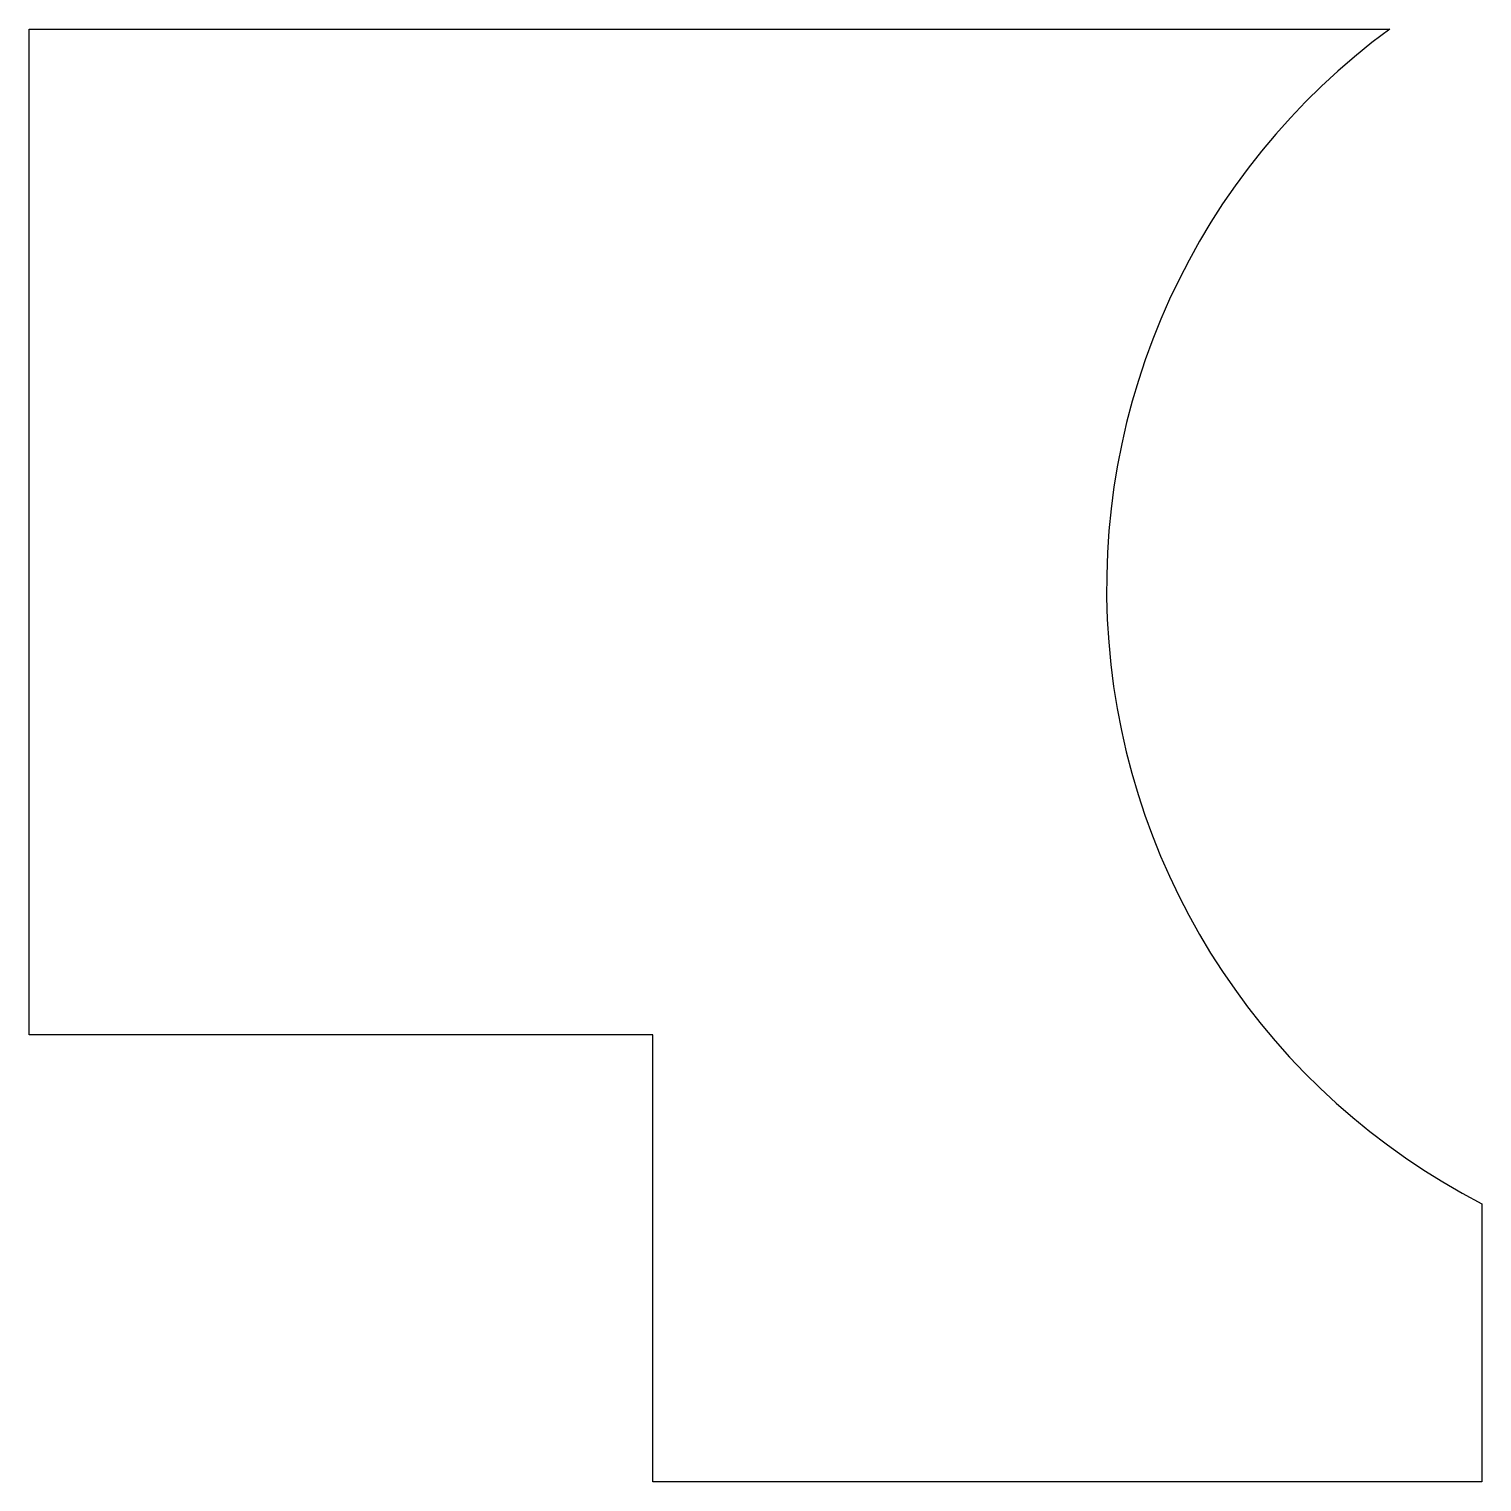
# Model space of a CAD drawing. Header units: millimetres. Extents: x -11.5 to 8, y 1.6 to 21.1.
import ezdxf

# ---------------------------------------------------------------- set-up
doc = ezdxf.new("R2010")
doc.units = ezdxf.units.MM
doc.layers.get('0').update_dxf_attribs({"linetype": 'CONTINUOUS'})

msp = doc.modelspace()

# ---------------------------------------------------------------- linework, layer by layer
msp.add_lwpolyline([(6.763, 21.1, 0.557011), (8, 5.334), (8, 1.6), (-3.128, 1.6), (-3.128, 7.6), (-11.5, 7.6), (-11.5, 21.1)], format="xyb", close=True)

doc.saveas('drawing.dxf')
